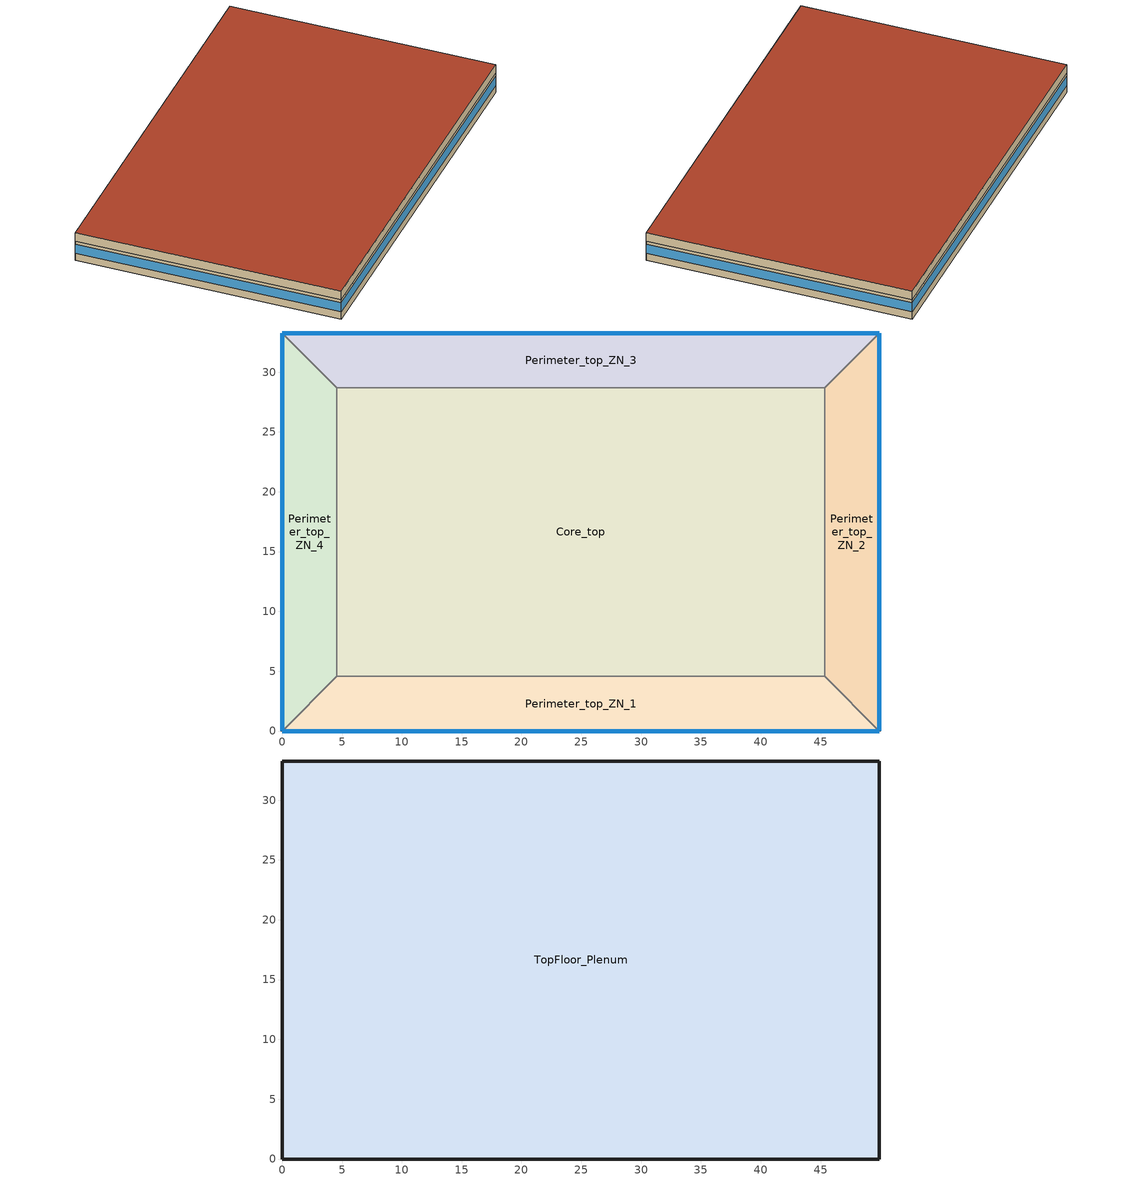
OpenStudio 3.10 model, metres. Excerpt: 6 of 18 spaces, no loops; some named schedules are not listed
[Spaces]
Core_top
 floor to MidFloor_Plenum (TypicalFloorInterior): 45.34,28.7 45.34,4.57 4.57,4.57 4.57,28.7 z7.92
 wall to Perimeter_top_ZN_2 (MetalFrameWallInterior): 45.34,4.57 45.34,28.7 z7.92:10.67
 wall to Perimeter_top_ZN_3 (MetalFrameWallInterior): 45.34,28.7 4.57,28.7 z7.92:10.67
 wall to Perimeter_top_ZN_1 (MetalFrameWallInterior): 4.57,4.57 45.34,4.57 z7.92:10.67
 wall to Perimeter_top_ZN_4 (MetalFrameWallInterior): 4.57,28.7 4.57,4.57 z7.92:10.67
Perimeter_top_ZN_2
 floor to MidFloor_Plenum (TypicalFloorInterior): 49.91,33.27 49.91,0 45.34,4.57 45.34,28.7 z7.92
 wall outside (MetalFrameWallU055): 49.91,0 49.91,33.27 z7.92:10.67
 wall to Perimeter_top_ZN_1: 45.34,4.57 49.91,0 z7.92:10.67
 wall to Perimeter_top_ZN_3 (MetalFrameWallInterior): 49.91,33.27 45.34,28.7 z7.92:10.67
 window (Base_AllCZ_FixedWindowU34): 49.91,0 49.91,33.27 z8.95:10.25
Perimeter_top_ZN_3
 floor to MidFloor_Plenum (TypicalFloorInterior): 49.91,33.27 45.34,28.7 4.57,28.7 0,33.27 z7.92
 wall outside (MetalFrameWallU055): 49.91,33.27 0,33.27 z7.92:10.67
 wall to Perimeter_top_ZN_4 (MetalFrameWallInterior): 0,33.27 4.57,28.7 z7.92:10.67
 window (Base_AllCZ_FixedWindowU34): 49.91,33.27 0,33.27 z8.95:10.25
Perimeter_top_ZN_1
 floor to MidFloor_Plenum (TypicalFloorInterior): 45.34,4.57 49.91,0 0,0 4.57,4.57 z7.92
 wall outside (MetalFrameWallU055): 0,0 49.91,0 z7.92:10.67
 wall to Perimeter_top_ZN_4 (MetalFrameWallInterior): 4.57,4.57 0,0 z7.92:10.67
 window (Base_AllCZ_FixedWindowU34): 0,0 49.91,0 z8.95:10.25
Perimeter_top_ZN_4
 floor to MidFloor_Plenum (TypicalFloorInterior): 0,33.27 4.57,28.7 4.57,4.57 0,0 z7.92
 wall outside (MetalFrameWallU055): 0,33.27 0,0 z7.92:10.67
 window (Base_AllCZ_FixedWindowU34): 0,33.27 0,0 z8.95:10.25
TopFloor_Plenum
 floor to Core_top (TypicalPlenumFloorInterior): 45.34,28.7 45.34,4.57 4.57,4.57 4.57,28.7 z10.67
 floor to Perimeter_top_ZN_1 (TypicalPlenumFloorInterior): 45.34,4.57 49.91,0 0,0 4.57,4.57 z10.67
 floor to Perimeter_top_ZN_2 (TypicalPlenumFloorInterior): 49.91,33.27 49.91,0 45.34,4.57 45.34,28.7 z10.67
 floor to Perimeter_top_ZN_3 (TypicalPlenumFloorInterior): 49.91,33.27 45.34,28.7 4.57,28.7 0,33.27 z10.67
 floor to Perimeter_top_ZN_4 (TypicalPlenumFloorInterior): 0,33.27 4.57,28.7 4.57,4.57 0,0 z10.67
 wall outside (MetalFrameWallU055): 49.91,0 49.91,33.27 0,33.27 0,0 49.91,0 z10.67:11.89
 roof outside (FlatNonresWoodFramingAndOtherRoofU028): 49.91,0 49.91,33.27 0,33.27 0,0 z11.89
[Site]
LOS ANGELES USC: Latitude {deg}=33.95; Longitude {deg}=-118.4; Time Zone {hr}=-8; Elevation {m}=54.5592; Terrain=Suburbs
[SizingPeriod:DesignDay] Barometric Pressure {Pa}=100663; Wind Speed {m/s}=0.6; Rain Indicator=No; Snow Indicator=No; Day of Month=21; Daylight Saving Time Indicator=No; Humidity Condition Type=Wetbulb; Dry-Bulb Temperature Range Modifier Type=DefaultMultipliers
Name | Maximum Dry-Bulb Temperature {C} | Daily Dry-Bulb Temperature Range {deltaC} | Wind Direction {deg} | Sky Clearness | Month | Day Type | Wetbulb or DewPoint at Maximum Dry-Bulb {C} | Solar Model Indicator | ASHRAE Clear Sky Optical Depth for Beam Irradiance | ASHRAE Clear Sky Optical Depth for Diffuse Irradiance
LOS ANGELES USC Ann Htg 99.6% Condns DB | 6.2 | 0 | 20 | 0 | 12 | WinterDesignDay | 6.2 | ASHRAEClearSky
LOS ANGELES USC  June .4% Condns DB=>MCWB | 32.3 | 8.2 | 260 |  | 6 | SummerDesignDay | 20.7 | ASHRAETau | 0.405 | 2.324
LOS ANGELES USC  July .4% Condns DB=>MCWB | 33.8 | 9.2 | 260 |  | 7 | SummerDesignDay | 22.1 | ASHRAETau | 0.402 | 2.401
LOS ANGELES USC  August .4% Condns DB=>MCWB | 33.7 | 9.6 | 260 |  | 8 | SummerDesignDay | 21.2 | ASHRAETau | 0.383 | 2.433
[Site:WaterMainsTemperature]
Calculation Method=Schedule; Temperature Schedule=WaterMainCZ09
[Building]
OfficeMedium: North Axis {deg}=0
[Material]
Name | Roughness | Thickness {m} | Conductivity {W/m-K} | Density {kg/m3} | Specific Heat {J/kg-K} | Thermal Absorptance | Solar Absorptance | Visible Absorptance
Stucco - 7/8 in. | MediumRough | 0.022352 | 0.700948 | 1855.1 | 837.36 | 0.9 | 0.7 | 0.8
Air - Metal Wall Framing - 16 or 24 in. OC; Air - Metal Wall Framing - 16 or 24 in. OC 1 | Smooth | 0.1397 | 1.22017 | 1.28148 | 1004.832
Gypsum Board - 1/2 in. | Smooth | 0.0127 | 0.158656 | 640.739 | 1130.436 | 0.9 | 0.7 | 0.8
Gypsum Board - 5/8 in. | MediumRough | 0.016002 | 0.158656 | 640.739 | 1130.436 | 0.9 | 0.7 | 0.8
Metal Standing Seam - 1/16 in. | MediumRough | 0.0015875 | 2.21534 | 7820.53 | 502.416 | 0.75 | 0.37 | 0.75
Acoustic Tile - 3/4 in. | MediumRough | 0.01905 | 0.0576335 | 288.332 | 795.492 | 0.9 | 0.7 | 0.8
Metal Deck - 1/16 in. | MediumRough | 0.0015875 | 45.3452 | 7820.53 | 502.416 | 0.9 | 0.7 | 0.8
Concrete - 140 lb/ft3 - 4 in. | Smooth | 0.1016 | 1.9514 | 2239.06 | 921.096
Carpet - 3/4 in. | Smooth | 0.01905 | 0.0455183 | 288.332 | 1381.644 | 0.9 | 0.7 | 0.8
Compliance Insulation R14.60 | Smooth | 0.0591861 | 0.0230188 | 16.0185 | 1130.436
Compliance Insulation R1.41 | Smooth | 0.00571591 | 0.0230188 | 16.0185 | 1130.436
Compliance Insulation R0.02 | Smooth | 8.10768e-05 | 0.0230188 | 16.0185 | 1130.436
Compliance Insulation R34.93 | Smooth | 0.141601 | 0.0230188 | 16.0185 | 1130.436 | 0.9 | 0.7 | 0.8
[Construction]
MetalFrameWallU055: Stucco - 7/8 in., Compliance Insulation R14.60, Compliance Insulation R1.41, Compliance Insulation R0.02, Compliance Insulation R0.02, Air - Metal Wall Framing - 16 or 24 in. OC, Gypsum Board - 1/2 in.
MetalFrameWallInterior: Gypsum Board - 5/8 in., Air - Metal Wall Framing - 16 or 24 in. OC 1, Gypsum Board - 5/8 in.
FlatNonresWoodFramingAndOtherRoofU028: Metal Standing Seam - 1/16 in., Compliance Insulation R34.93
TypicalPlenumFloorInterior: Acoustic Tile - 3/4 in.
TypicalFloorInterior: Metal Deck - 1/16 in., Concrete - 140 lb/ft3 - 4 in., Carpet - 3/4 in.
Base_AllCZ_FixedWindowU34: Base_AllCZ_FixedWindowU34 Material
[WindowMaterial:SimpleGlazingSystem]
Base_AllCZ_FixedWindowU34 Material: U-Factor {W/m2-K}=1.93061; Solar Heat Gain Coefficient=0.22; Visible Transmittance=0.42
[Space] Building Story=TopFloor
Name | Thermal Zone | Design Specification Outdoor Air Object
Core_top | Core_top Thermal Zone | Core_top Thermal Zone Design Specification Outdoor Air
Perimeter_top_ZN_1 | Perimeter_top_ZN_1 Thermal Zone | Perimeter_top_ZN_1 Thermal Zone Design Specification Outdoor Air
Perimeter_top_ZN_2 | Perimeter_top_ZN_2 Thermal Zone | Perimeter_top_ZN_2 Thermal Zone Design Specification Outdoor Air
Perimeter_top_ZN_3 | Perimeter_top_ZN_3 Thermal Zone | Perimeter_top_ZN_3 Thermal Zone Design Specification Outdoor Air
Perimeter_top_ZN_4 | Perimeter_top_ZN_4 Thermal Zone | Perimeter_top_ZN_4 Thermal Zone Design Specification Outdoor Air
TopFloor_Plenum | TopFloor_Plenum Thermal Zone | TopFloor_Plenum Thermal Zone Design Specification Outdoor Air
[ThermalZone] Multiplier=1; Use Ideal Air Loads=No
Name | Thermostat | Primary Daylighting Control | Fraction of Zone Controlled by Primary Daylighting Control | Secondary Daylighting Control | Fraction of Zone Controlled by Secondary Daylighting Control
Core_top Thermal Zone | Core_top Thermal Zone Thermostat
Perimeter_top_ZN_1 Thermal Zone | Perimeter_top_ZN_1 Thermal Zone Thermostat | Daylighting Control 17 | 0.533414 | Daylighting Control 18 | 0.466356
Perimeter_top_ZN_2 Thermal Zone | Perimeter_top_ZN_2 Thermal Zone Thermostat | Daylighting Control 19 | 0.547989 | Daylighting Control 20 | 0.451726
Perimeter_top_ZN_3 Thermal Zone | Perimeter_top_ZN_3 Thermal Zone Thermostat | Daylighting Control 21 | 0.533414 | Daylighting Control 22 | 0.466356
Perimeter_top_ZN_4 Thermal Zone | Perimeter_top_ZN_4 Thermal Zone Thermostat | Daylighting Control 23 | 0.548029 | Daylighting Control 24 | 0.451759
TopFloor_Plenum Thermal Zone
[Sizing:Zone] Zone Cooling Design Supply Air Temperature Input Method=SupplyAirTemperature; Zone Cooling Design Supply Air Temperature {C}=14; Zone Cooling Design Supply Air Temperature Difference {deltaC}=11.11; Zone Heating Design Supply Air Temperature Input Method=SupplyAirTemperature; Zone Heating Design Supply Air Temperature {C}=40; Zone Heating Design Supply Air Temperature Difference {deltaC}=11.11; Zone Cooling Design Supply Air Humidity Ratio {kg-H2O/kg-air}=0.0085; Zone Heating Design Supply Air Humidity Ratio {kg-H2O/kg-air}=0.008; Zone Heating Sizing Factor=1; Zone Cooling Sizing Factor=1; Cooling Design Air Flow Method=DesignDay; Cooling Minimum Air Flow per Zone Floor Area {m3/s-m2}=0; Cooling Minimum Air Flow {m3/s}=0; Cooling Minimum Air Flow Fraction=0; Heating Design Air Flow Method=DesignDay; Heating Maximum Air Flow per Zone Floor Area {m3/s-m2}=0; Heating Maximum Air Flow {m3/s}=0; Heating Maximum Air Flow Fraction=0; Account for Dedicated Outdoor Air System=No; Dedicated Outdoor Air System Control Strategy=NeutralSupplyAir; Dedicated Outdoor Air Low Setpoint Temperature for Design {C}=autosize; Dedicated Outdoor Air High Setpoint Temperature for Design {C}=autosize; Zone Load Sizing Method=Sensible Load Only No Latent Load; Zone Latent Cooling Design Supply Air Humidity Ratio Input Method=HumidityRatioDifference; Zone Cooling Design Supply Air Humidity Ratio Difference {kgWater/kgDryAir}=0.005; Zone Latent Heating Design Supply Air Humidity Ratio Input Method=HumidityRatioDifference; Zone Humidification Design Supply Air Humidity Ratio Difference {kgWater/kgDryAir}=0.005; Sizing Option=Coincident
FirstFloor_Plenum Thermal Zone; MidFloor_Plenum Thermal Zone; TopFloor_Plenum Thermal Zone
[BuildingStory]
TopFloor
[People:Definition] Number of People Calculation Method=People/Area; People per Space Floor Area {person/m2}=0.0538196; Fraction Radiant=0.3; Sensible Heat Fraction=0.555556
Core_top People Definition; Perimeter_top_ZN_1 People Definition; Perimeter_top_ZN_2 People Definition; Perimeter_top_ZN_3 People Definition; Perimeter_top_ZN_4 People Definition
[People] Number of People Schedule=OfficeOccupancy; Multiplier=1
Name | People Definition | Space or SpaceType | Activity Level Schedule
Core_top People | Core_top People Definition | Core_top | Core_top People Activity Level
Perimeter_top_ZN_1 People | Perimeter_top_ZN_1 People Definition | Perimeter_top_ZN_1 | Perimeter_top_ZN_1 People Activity Level
Perimeter_top_ZN_2 People | Perimeter_top_ZN_2 People Definition | Perimeter_top_ZN_2 | Perimeter_top_ZN_2 People Activity Level
Perimeter_top_ZN_3 People | Perimeter_top_ZN_3 People Definition | Perimeter_top_ZN_3 | Perimeter_top_ZN_3 People Activity Level
Perimeter_top_ZN_4 People | Perimeter_top_ZN_4 People Definition | Perimeter_top_ZN_4 | Perimeter_top_ZN_4 People Activity Level
[SpaceInfiltration:DesignFlowRate] Design Flow Rate Calculation Method=Flow/ExteriorWallArea; Flow per Exterior Surface Area {m3/s-m2}=0.00119482; Constant Term Coefficient=0; Temperature Term Coefficient=0; Velocity Term Coefficient=0.224052; Velocity Squared Term Coefficient=0; Density Basis=Outdoor
Name | Space or SpaceType | Schedule
Core_top Space Infiltration Design Flow Rate 1 | Core_top | OfficeInfiltration
Perimeter_top_ZN_1 Space Infiltration Design Flow Rate 1 | Perimeter_top_ZN_1 | OfficeInfiltration
Perimeter_top_ZN_2 Space Infiltration Design Flow Rate 1 | Perimeter_top_ZN_2 | OfficeInfiltration
Perimeter_top_ZN_3 Space Infiltration Design Flow Rate 1 | Perimeter_top_ZN_3 | OfficeInfiltration
Perimeter_top_ZN_4 Space Infiltration Design Flow Rate 1 | Perimeter_top_ZN_4 | OfficeInfiltration
TopFloor_Plenum Space Infiltration Design Flow Rate 1 | TopFloor_Plenum | On
[Lights:Definition] Design Level Calculation Method=Watts/Area; Watts per Space Floor Area {W/m2}=6.45835; Fraction Radiant=0.97; Return Air Fraction=0
Core_top Regulated Lights Definition; Perimeter_top_ZN_1 Regulated Lights Definition; Perimeter_top_ZN_2 Regulated Lights Definition; Perimeter_top_ZN_3 Regulated Lights Definition; Perimeter_top_ZN_4 Regulated Lights Definition
[Lights] Schedule=OfficeLights; Fraction Replaceable=1
Name | Lights Definition | Space or SpaceType
Core_top Regulated Lights | Core_top Regulated Lights Definition | Core_top
Perimeter_top_ZN_1 Regulated Lights | Perimeter_top_ZN_1 Regulated Lights Definition | Perimeter_top_ZN_1
Perimeter_top_ZN_2 Regulated Lights | Perimeter_top_ZN_2 Regulated Lights Definition | Perimeter_top_ZN_2
Perimeter_top_ZN_3 Regulated Lights | Perimeter_top_ZN_3 Regulated Lights Definition | Perimeter_top_ZN_3
Perimeter_top_ZN_4 Regulated Lights | Perimeter_top_ZN_4 Regulated Lights Definition | Perimeter_top_ZN_4
[ElectricEquipment:Definition] Design Level Calculation Method=Watts/Area; Watts per Space Floor Area {W/m2}=16.1459; Fraction Latent=0; Fraction Radiant=0.2; Fraction Lost=0
Core_top Recepticle Loads Definition; Perimeter_top_ZN_1 Recepticle Loads Definition; Perimeter_top_ZN_2 Recepticle Loads Definition; Perimeter_top_ZN_3 Recepticle Loads Definition; Perimeter_top_ZN_4 Recepticle Loads Definition
[ElectricEquipment] Schedule=OfficeReceptacle
Name | Electric Equipment Definition | Space or SpaceType
Core_top Recepticle Loads | Core_top Recepticle Loads Definition | Core_top
Perimeter_top_ZN_1 Recepticle Loads | Perimeter_top_ZN_1 Recepticle Loads Definition | Perimeter_top_ZN_1
Perimeter_top_ZN_2 Recepticle Loads | Perimeter_top_ZN_2 Recepticle Loads Definition | Perimeter_top_ZN_2
Perimeter_top_ZN_3 Recepticle Loads | Perimeter_top_ZN_3 Recepticle Loads Definition | Perimeter_top_ZN_3
Perimeter_top_ZN_4 Recepticle Loads | Perimeter_top_ZN_4 Recepticle Loads Definition | Perimeter_top_ZN_4
[AvailabilityManager:NightCycle] Applicability Schedule=Always On Discrete; Control Type=CycleOnAny; Thermostat Tolerance {deltaC}=1.11111; Cycling Run Time Control Type=ThermostatWithMinimumRunTime; Cycling Run Time {s}=900
Availability Manager Night Cycle 1; Availability Manager Night Cycle 2; Availability Manager Night Cycle 3
[ThermostatSetpoint:DualSetpoint] Heating Setpoint Temperature Schedule=OfficeHtgSetpt; Cooling Setpoint Temperature Schedule=OfficeClgSetpt
Core_top Thermal Zone Thermostat; Perimeter_top_ZN_1 Thermal Zone Thermostat; Perimeter_top_ZN_2 Thermal Zone Thermostat; Perimeter_top_ZN_3 Thermal Zone Thermostat; Perimeter_top_ZN_4 Thermal Zone Thermostat
[DesignSpecification:OutdoorAir] Outdoor Air Method=Maximum; Outdoor Air Flow per Person {m3/s-person}=0
Name | Outdoor Air Flow per Floor Area {m3/s-m2}
Core_top Thermal Zone Design Specification Outdoor Air; Perimeter_top_ZN_1 Thermal Zone Design Specification Outdoor Air; Perimeter_top_ZN_2 Thermal Zone Design Specification Outdoor Air; Perimeter_top_ZN_3 Thermal Zone Design Specification Outdoor Air; Perimeter_top_ZN_4 Thermal Zone Design Specification Outdoor Air | 0.000762
TopFloor_Plenum Thermal Zone Design Specification Outdoor Air | 0
[Daylighting:Control] Position Z-Coordinate {m}=8.6868; Lighting Control Type=Continuous; Minimum Input Power Fraction for Continuous Dimming Control=0.1; Minimum Light Output Fraction for Continuous Dimming Control=0.1
Name | Space | Position X-Coordinate {m} | Position Y-Coordinate {m} | Illuminance Setpoint {lux}
Daylighting Control 17 | Perimeter_top_ZN_1 | 24.955 | 2.32931 | 287.5
Daylighting Control 18 | Perimeter_top_ZN_1 | 24.9551 | 4.4958 | 1150
Daylighting Control 19 | Perimeter_top_ZN_2 | 47.5817 | 16.6369 | 287.5
Daylighting Control 20 | Perimeter_top_ZN_2 | 45.4152 | 16.6369 | 1150
Daylighting Control 21 | Perimeter_top_ZN_3 | 24.955 | 30.9445 | 287.5
Daylighting Control 22 | Perimeter_top_ZN_3 | 24.9551 | 28.7782 | 1150
Daylighting Control 23 | Perimeter_top_ZN_4 | 2.32931 | 16.6369 | 287.5
Daylighting Control 24 | Perimeter_top_ZN_4 | 4.4958 | 16.6369 | 1150
[Schedule:Day]
Core_top People Activity Level Default Day; Perimeter_top_ZN_1 People Activity Level Default Day; Perimeter_top_ZN_2 People Activity Level Default Day; Perimeter_top_ZN_3 People Activity Level Default Day; Perimeter_top_ZN_4 People Activity Level Default Day: 24, 0, 131.882
[Schedule:Week]
WaterMainCZ09JanWk: WaterMainCZ09Jan, WaterMainCZ09Jan, WaterMainCZ09Jan, WaterMainCZ09Jan, WaterMainCZ09Jan, WaterMainCZ09Jan, WaterMainCZ09Jan, WaterMainCZ09Jan, WaterMainCZ09Jan, WaterMainCZ09Jan, WaterMainCZ09Jan, WaterMainCZ09Jan
WaterMainCZ09FebWk: WaterMainCZ09Feb, WaterMainCZ09Feb, WaterMainCZ09Feb, WaterMainCZ09Feb, WaterMainCZ09Feb, WaterMainCZ09Feb, WaterMainCZ09Feb, WaterMainCZ09Feb, WaterMainCZ09Feb, WaterMainCZ09Feb, WaterMainCZ09Feb, WaterMainCZ09Feb
WaterMainCZ09MarWk: WaterMainCZ09Mar, WaterMainCZ09Mar, WaterMainCZ09Mar, WaterMainCZ09Mar, WaterMainCZ09Mar, WaterMainCZ09Mar, WaterMainCZ09Mar, WaterMainCZ09Mar, WaterMainCZ09Mar, WaterMainCZ09Mar, WaterMainCZ09Mar, WaterMainCZ09Mar
WaterMainCZ09AprWk: WaterMainCZ09Apr, WaterMainCZ09Apr, WaterMainCZ09Apr, WaterMainCZ09Apr, WaterMainCZ09Apr, WaterMainCZ09Apr, WaterMainCZ09Apr, WaterMainCZ09Apr, WaterMainCZ09Apr, WaterMainCZ09Apr, WaterMainCZ09Apr, WaterMainCZ09Apr
WaterMainCZ09MayWk: WaterMainCZ09May, WaterMainCZ09May, WaterMainCZ09May, WaterMainCZ09May, WaterMainCZ09May, WaterMainCZ09May, WaterMainCZ09May, WaterMainCZ09May, WaterMainCZ09May, WaterMainCZ09May, WaterMainCZ09May, WaterMainCZ09May
WaterMainCZ09JunWk: WaterMainCZ09Jun, WaterMainCZ09Jun, WaterMainCZ09Jun, WaterMainCZ09Jun, WaterMainCZ09Jun, WaterMainCZ09Jun, WaterMainCZ09Jun, WaterMainCZ09Jun, WaterMainCZ09Jun, WaterMainCZ09Jun, WaterMainCZ09Jun, WaterMainCZ09Jun
WaterMainCZ09JulWk: WaterMainCZ09Jul, WaterMainCZ09Jul, WaterMainCZ09Jul, WaterMainCZ09Jul, WaterMainCZ09Jul, WaterMainCZ09Jul, WaterMainCZ09Jul, WaterMainCZ09Jul, WaterMainCZ09Jul, WaterMainCZ09Jul, WaterMainCZ09Jul, WaterMainCZ09Jul
WaterMainCZ09AugWk: WaterMainCZ09Aug, WaterMainCZ09Aug, WaterMainCZ09Aug, WaterMainCZ09Aug, WaterMainCZ09Aug, WaterMainCZ09Aug, WaterMainCZ09Aug, WaterMainCZ09Aug, WaterMainCZ09Aug, WaterMainCZ09Aug, WaterMainCZ09Aug, WaterMainCZ09Aug
WaterMainCZ09SepWk: WaterMainCZ09Sep, WaterMainCZ09Sep, WaterMainCZ09Sep, WaterMainCZ09Sep, WaterMainCZ09Sep, WaterMainCZ09Sep, WaterMainCZ09Sep, WaterMainCZ09Sep, WaterMainCZ09Sep, WaterMainCZ09Sep, WaterMainCZ09Sep, WaterMainCZ09Sep
WaterMainCZ09OctWk: WaterMainCZ09Oct, WaterMainCZ09Oct, WaterMainCZ09Oct, WaterMainCZ09Oct, WaterMainCZ09Oct, WaterMainCZ09Oct, WaterMainCZ09Oct, WaterMainCZ09Oct, WaterMainCZ09Oct, WaterMainCZ09Oct, WaterMainCZ09Oct, WaterMainCZ09Oct
WaterMainCZ09NovWk: WaterMainCZ09Nov, WaterMainCZ09Nov, WaterMainCZ09Nov, WaterMainCZ09Nov, WaterMainCZ09Nov, WaterMainCZ09Nov, WaterMainCZ09Nov, WaterMainCZ09Nov, WaterMainCZ09Nov, WaterMainCZ09Nov, WaterMainCZ09Nov, WaterMainCZ09Nov
WaterMainCZ09DecWk: WaterMainCZ09Dec, WaterMainCZ09Dec, WaterMainCZ09Dec, WaterMainCZ09Dec, WaterMainCZ09Dec, WaterMainCZ09Dec, WaterMainCZ09Dec, WaterMainCZ09Dec, WaterMainCZ09Dec, WaterMainCZ09Dec, WaterMainCZ09Dec, WaterMainCZ09Dec
OfficeOccupancyWk: OfficeOccupancySun, OfficeOccupancyWD, OfficeOccupancyWD, OfficeOccupancyWD, OfficeOccupancyWD, OfficeOccupancyWD, OfficeOccupancySat, OfficeOccupancySun, OnDay, OffDay, OfficeOccupancySun, OfficeOccupancySun
OfficeReceptacleWk: OfficeReceptacleSun, OfficeReceptacleWD, OfficeReceptacleWD, OfficeReceptacleWD, OfficeReceptacleWD, OfficeReceptacleWD, OfficeReceptacleSat, OfficeReceptacleSun, OnDay, OffDay, OfficeReceptacleSun, OfficeReceptacleSun
OfficeInfiltrationWk: OfficeInfiltrationSun, OfficeInfiltrationWD, OfficeInfiltrationWD, OfficeInfiltrationWD, OfficeInfiltrationWD, OfficeInfiltrationWD, OfficeInfiltrationSat, OfficeInfiltrationSun, OfficeInfiltrationWD, OfficeInfiltrationWD, OfficeInfiltrationSun, OfficeInfiltrationSun
OnWk: OnDay, OnDay, OnDay, OnDay, OnDay, OnDay, OnDay, OnDay, OnDay, OnDay, OnDay, OnDay
OfficeLightsWk: OfficeLightsSun, OfficeLightsWD, OfficeLightsWD, OfficeLightsWD, OfficeLightsWD, OfficeLightsWD, OfficeLightsSat, OfficeLightsSun, OnDay, OffDay, OfficeLightsSun, OfficeLightsSun
OfficeClgSetptWk: OfficeClgSetptSun, OfficeClgSetptWD, OfficeClgSetptWD, OfficeClgSetptWD, OfficeClgSetptWD, OfficeClgSetptWD, OfficeClgSetptSat, OfficeClgSetptSun, OfficeClgSetptWD, OfficeClgSetptWD, OfficeClgSetptSun, OfficeClgSetptSun
OfficeHtgSetptWk: OfficeHtgSetptSun, OfficeHtgSetptWD, OfficeHtgSetptWD, OfficeHtgSetptWD, OfficeHtgSetptWD, OfficeHtgSetptWD, OfficeHtgSetptSat, OfficeHtgSetptSun, OfficeHtgSetptWD, OfficeHtgSetptWD, OfficeHtgSetptSun, OfficeHtgSetptSun
[Schedule:Year]
WaterMainCZ09: 1, 31, WaterMainCZ09JanWk, 2, 28, WaterMainCZ09FebWk, 3, 31, WaterMainCZ09MarWk, 4, 30, WaterMainCZ09AprWk, 5, 31, WaterMainCZ09MayWk, 6, 30, WaterMainCZ09JunWk, 7, 31, WaterMainCZ09JulWk, 8, 31, WaterMainCZ09AugWk, 9, 30, WaterMainCZ09SepWk, 10, 31, WaterMainCZ09OctWk, 11, 30, WaterMainCZ09NovWk, 12, 31, WaterMainCZ09DecWk
OfficeOccupancy: 12, 31, OfficeOccupancyWk
OfficeReceptacle: 12, 31, OfficeReceptacleWk
OfficeInfiltration: 12, 31, OfficeInfiltrationWk
On: 12, 31, OnWk
OfficeLights: 12, 31, OfficeLightsWk
OfficeClgSetpt: 12, 31, OfficeClgSetptWk
OfficeHtgSetpt: 12, 31, OfficeHtgSetptWk
[Schedule:Ruleset]
Name | Default Day Schedule
Core_top People Activity Level | Core_top People Activity Level Default Day
Perimeter_top_ZN_1 People Activity Level | Perimeter_top_ZN_1 People Activity Level Default Day
Perimeter_top_ZN_2 People Activity Level | Perimeter_top_ZN_2 People Activity Level Default Day
Perimeter_top_ZN_3 People Activity Level | Perimeter_top_ZN_3 People Activity Level Default Day
Perimeter_top_ZN_4 People Activity Level | Perimeter_top_ZN_4 People Activity Level Default Day
[Schedule:Constant]
Always On Discrete: Value=1
